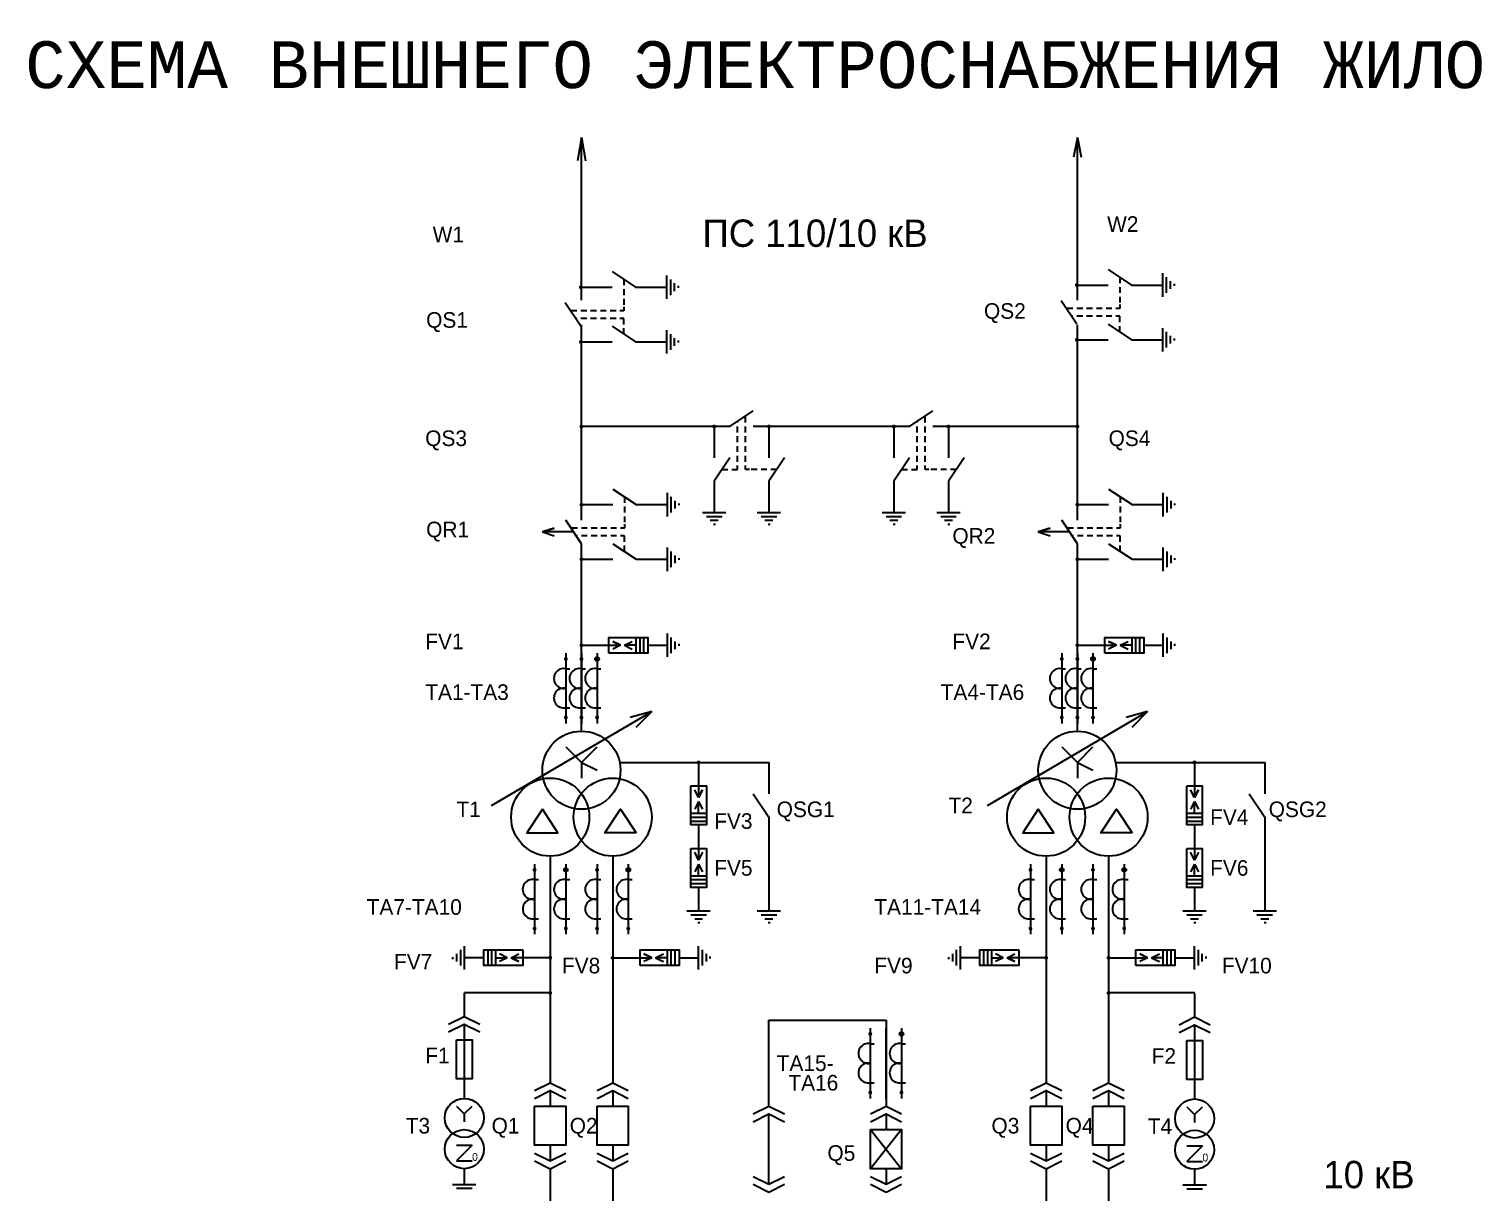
# Model space of a CAD drawing. Header units: millimetres. Extents: x -96 to 597, y -381 to 695.
# Drawn here: x -31.5 to 338.3, y 397.7 to 695.5 of the extents above; entities that cross this region are included whole.
import ezdxf

# ---------------------------------------------------------------- set-up
doc = ezdxf.new("R2010")
doc.units = ezdxf.units.MM

msp = doc.modelspace()

# ---------------------------------------------------------------- hatches: boundary and pattern name
at = {"lineweight": 30}
h = msp.add_hatch(color=256, dxfattribs=at)
h.paths.add_polyline_path([(109.81, 629.82, 0.414214), (109.31, 629.32, 0.414214), (109.81, 628.82)])
h.paths.add_polyline_path([(109.81, 629.82), (109.81, 628.82, 0.414214), (110.31, 629.32, 0.414214)])
h = msp.add_hatch(color=256, dxfattribs=at)
h.paths.add_polyline_path([(236.82, 630.38, 0.414214), (236.32, 629.88, 0.414214), (236.82, 629.38)])
h.paths.add_polyline_path([(236.82, 630.38), (236.82, 629.38, 0.414214), (237.32, 629.88, 0.414214)])
h = msp.add_hatch(color=256, dxfattribs=at)
h.paths.add_polyline_path([(109.81, 615.82, 0.414214), (109.31, 615.32, 0.414214), (109.81, 614.82)])
h.paths.add_polyline_path([(109.81, 615.82), (109.81, 614.82, 0.414214), (110.31, 615.32, 0.414214)])
h = msp.add_hatch(color=256, dxfattribs=at)
h.paths.add_polyline_path([(236.82, 616.38, 0.414214), (236.32, 615.88, 0.414214), (236.82, 615.38)])
h.paths.add_polyline_path([(236.82, 616.38), (236.82, 615.38, 0.414214), (237.32, 615.88, 0.414214)])
h = msp.add_hatch(color=256, dxfattribs=at)
h.paths.add_polyline_path([(110.45, 593.66, 0.414214), (109.95, 594.16, 0.414214), (109.45, 593.66)])
h.paths.add_polyline_path([(110.45, 593.66), (109.45, 593.66, 0.414214), (109.95, 593.16, 0.414214)])
h = msp.add_hatch(color=256, dxfattribs=at)
h.paths.add_polyline_path([(144.45, 593.66, 0.414214), (143.95, 594.16, 0.414214), (143.45, 593.66)])
h.paths.add_polyline_path([(144.45, 593.66), (143.45, 593.66, 0.414214), (143.95, 593.16, 0.414214)])
h = msp.add_hatch(color=256, dxfattribs=at)
h.paths.add_polyline_path([(158.45, 593.66, 0.414214), (157.95, 594.16, 0.414214), (157.45, 593.66)])
h.paths.add_polyline_path([(158.45, 593.66), (157.45, 593.66, 0.414214), (157.95, 593.16, 0.414214)])
h = msp.add_hatch(color=256, dxfattribs=at)
h.paths.add_polyline_path([(190.45, 593.65, 0.414214), (189.95, 594.15, 0.414214), (189.45, 593.65)])
h.paths.add_polyline_path([(190.45, 593.65), (189.45, 593.65, 0.414214), (189.95, 593.15, 0.414214)])
h = msp.add_hatch(color=256, dxfattribs=at)
h.paths.add_polyline_path([(204.45, 593.65, 0.414214), (203.95, 594.15, 0.414214), (203.45, 593.65)])
h.paths.add_polyline_path([(204.45, 593.65), (203.45, 593.65, 0.414214), (203.95, 593.15, 0.414214)])
h = msp.add_hatch(color=256, dxfattribs=at)
h.paths.add_polyline_path([(237.45, 593.66, 0.414214), (236.95, 594.16, 0.414214), (236.45, 593.66)])
h.paths.add_polyline_path([(237.45, 593.66), (236.45, 593.66, 0.414214), (236.95, 593.16, 0.414214)])
h = msp.add_hatch(color=256, dxfattribs=at)
h.paths.add_polyline_path([(109.95, 574.16, 0.414214), (109.45, 573.66, 0.414214), (109.95, 573.16)])
h.paths.add_polyline_path([(109.95, 574.16), (109.95, 573.16, 0.414214), (110.45, 573.66, 0.414214)])
h = msp.add_hatch(color=256, dxfattribs=at)
h.paths.add_polyline_path([(236.95, 574.16, 0.414214), (236.45, 573.66, 0.414214), (236.95, 573.16)])
h.paths.add_polyline_path([(236.95, 574.16), (236.95, 573.16, 0.414214), (237.45, 573.66, 0.414214)])
h = msp.add_hatch(color=256, dxfattribs=at)
h.paths.add_polyline_path([(109.95, 560.16, 0.414214), (109.45, 559.66, 0.414214), (109.95, 559.16)])
h.paths.add_polyline_path([(109.95, 560.16), (109.95, 559.16, 0.414214), (110.45, 559.66, 0.414214)])
h = msp.add_hatch(color=256, dxfattribs=at)
h.paths.add_polyline_path([(236.95, 560.16, 0.414214), (236.45, 559.66, 0.414214), (236.95, 559.16)])
h.paths.add_polyline_path([(236.95, 560.16), (236.95, 559.16, 0.414214), (237.45, 559.66, 0.414214)])
h = msp.add_hatch(color=256, dxfattribs=at)
h.paths.add_polyline_path([(109.95, 538.16, 0.414214), (109.45, 537.66, 0.414214), (109.95, 537.16)])
h.paths.add_polyline_path([(109.95, 538.16), (109.95, 537.16, 0.414214), (110.45, 537.66, 0.414214)])
h = msp.add_hatch(color=256, dxfattribs=at)
h.paths.add_polyline_path([(236.95, 538.16, 0.414214), (236.45, 537.66, 0.414214), (236.95, 537.16)])
h.paths.add_polyline_path([(236.95, 538.16), (236.95, 537.16, 0.414214), (237.45, 537.66, 0.414214)])
h = msp.add_hatch(color=256, dxfattribs=at)
h.paths.add_polyline_path([(105.95, 534.66, 0.414214), (105.45, 534.16, 0.414214), (105.95, 533.66)])
h.paths.add_polyline_path([(105.95, 534.66), (105.95, 533.66, 0.414214), (106.45, 534.16, 0.414214)])
h = msp.add_hatch(color=256, dxfattribs=at)
h.paths.add_polyline_path([(109.95, 534.66, 0.414214), (109.45, 534.16, 0.414214), (109.95, 533.66)])
h.paths.add_polyline_path([(109.95, 534.66), (109.95, 533.66, 0.414214), (110.45, 534.16, 0.414214)])
h = msp.add_hatch(color=256, dxfattribs=at)
h.paths.add_polyline_path([(113.95, 534.66, 0.414214), (113.45, 534.16, 0.414214), (113.95, 533.66)])
h.paths.add_polyline_path([(113.95, 534.66), (113.95, 533.66, 0.414214), (114.45, 534.16, 0.414214)])
h = msp.add_hatch(color=256, dxfattribs=at)
h.paths.add_polyline_path([(232.95, 534.66, 0.414214), (232.45, 534.16, 0.414214), (232.95, 533.66)])
h.paths.add_polyline_path([(232.95, 534.66), (232.95, 533.66, 0.414214), (233.45, 534.16, 0.414214)])
h = msp.add_hatch(color=256, dxfattribs=at)
h.paths.add_polyline_path([(236.95, 534.66, 0.414214), (236.45, 534.16, 0.414214), (236.95, 533.66)])
h.paths.add_polyline_path([(236.95, 534.66), (236.95, 533.66, 0.414214), (237.45, 534.16, 0.414214)])
h = msp.add_hatch(color=256, dxfattribs=at)
h.paths.add_polyline_path([(240.95, 534.66, 0.414214), (240.45, 534.16, 0.414214), (240.95, 533.66)])
h.paths.add_polyline_path([(240.95, 534.66), (240.95, 533.66, 0.414214), (241.45, 534.16, 0.414214)])
h = msp.add_hatch(color=256, dxfattribs=at)
h.paths.add_polyline_path([(105.95, 519.66, 0.414214), (105.45, 519.16, 0.414214), (105.95, 518.66)])
h.paths.add_polyline_path([(105.95, 519.66), (105.95, 518.66, 0.414214), (106.45, 519.16, 0.414214)])
h = msp.add_hatch(color=256, dxfattribs=at)
h.paths.add_polyline_path([(109.95, 519.66, 0.414214), (109.45, 519.16, 0.414214), (109.95, 518.66)])
h.paths.add_polyline_path([(109.95, 519.66), (109.95, 518.66, 0.414214), (110.45, 519.16, 0.414214)])
h = msp.add_hatch(color=256, dxfattribs=at)
h.paths.add_polyline_path([(113.95, 519.66, 0.414214), (113.45, 519.16, 0.414214), (113.95, 518.66)])
h.paths.add_polyline_path([(113.95, 519.66), (113.95, 518.66, 0.414214), (114.45, 519.16, 0.414214)])
h = msp.add_hatch(color=256, dxfattribs=at)
h.paths.add_polyline_path([(232.95, 519.66, 0.414214), (232.45, 519.16, 0.414214), (232.95, 518.66)])
h.paths.add_polyline_path([(232.95, 519.66), (232.95, 518.66, 0.414214), (233.45, 519.16, 0.414214)])
h = msp.add_hatch(color=256, dxfattribs=at)
h.paths.add_polyline_path([(236.95, 519.66, 0.414214), (236.45, 519.16, 0.414214), (236.95, 518.66)])
h.paths.add_polyline_path([(236.95, 519.66), (236.95, 518.66, 0.414214), (237.45, 519.16, 0.414214)])
h = msp.add_hatch(color=256, dxfattribs=at)
h.paths.add_polyline_path([(240.95, 519.66, 0.414214), (240.45, 519.16, 0.414214), (240.95, 518.66)])
h.paths.add_polyline_path([(240.95, 519.66), (240.95, 518.66, 0.414214), (241.45, 519.16, 0.414214)])
h = msp.add_hatch(color=256, dxfattribs=at)
h.paths.add_polyline_path([(139.95, 508.16, 0.414214), (139.45, 507.66, 0.414214), (139.95, 507.16)])
h.paths.add_polyline_path([(139.95, 508.16), (139.95, 507.16, 0.414214), (140.45, 507.66, 0.414214)])
h = msp.add_hatch(color=256, dxfattribs=at)
h.paths.add_polyline_path([(266.95, 508.16, 0.414214), (266.45, 507.66, 0.414214), (266.95, 507.16)])
h.paths.add_polyline_path([(266.95, 508.16), (266.95, 507.16, 0.414214), (267.45, 507.66, 0.414214)])
h = msp.add_hatch(color=256, dxfattribs=at)
h.paths.add_polyline_path([(97.95, 480.66, 0.414214), (97.45, 480.16, 0.414214), (97.95, 479.66)])
h.paths.add_polyline_path([(97.95, 480.66), (97.95, 479.66, 0.414214), (98.45, 480.16, 0.414214)])
h = msp.add_hatch(color=256, dxfattribs=at)
h.paths.add_polyline_path([(105.95, 480.66, 0.414214), (105.45, 480.16, 0.414214), (105.95, 479.66)])
h.paths.add_polyline_path([(105.95, 480.66), (105.95, 479.66, 0.414214), (106.45, 480.16, 0.414214)])
h = msp.add_hatch(color=256, dxfattribs=at)
h.paths.add_polyline_path([(113.95, 480.66, 0.414214), (113.45, 480.16, 0.414214), (113.95, 479.66)])
h.paths.add_polyline_path([(113.95, 480.66), (113.95, 479.66, 0.414214), (114.45, 480.16, 0.414214)])
h = msp.add_hatch(color=256, dxfattribs=at)
h.paths.add_polyline_path([(121.95, 480.66, 0.414214), (121.45, 480.16, 0.414214), (121.95, 479.66)])
h.paths.add_polyline_path([(121.95, 480.66), (121.95, 479.66, 0.414214), (122.45, 480.16, 0.414214)])
h = msp.add_hatch(color=256, dxfattribs=at)
h.paths.add_polyline_path([(224.95, 480.66, 0.414214), (224.45, 480.16, 0.414214), (224.95, 479.66)])
h.paths.add_polyline_path([(224.95, 480.66), (224.95, 479.66, 0.414214), (225.45, 480.16, 0.414214)])
h = msp.add_hatch(color=256, dxfattribs=at)
h.paths.add_polyline_path([(232.95, 480.66, 0.414214), (232.45, 480.16, 0.414214), (232.95, 479.66)])
h.paths.add_polyline_path([(232.95, 480.66), (232.95, 479.66, 0.414214), (233.45, 480.16, 0.414214)])
h = msp.add_hatch(color=256, dxfattribs=at)
h.paths.add_polyline_path([(240.95, 480.66, 0.414214), (240.45, 480.16, 0.414214), (240.95, 479.66)])
h.paths.add_polyline_path([(240.95, 480.66), (240.95, 479.66, 0.414214), (241.45, 480.16, 0.414214)])
h = msp.add_hatch(color=256, dxfattribs=at)
h.paths.add_polyline_path([(248.95, 480.66, 0.414214), (248.45, 480.16, 0.414214), (248.95, 479.66)])
h.paths.add_polyline_path([(248.95, 480.66), (248.95, 479.66, 0.414214), (249.45, 480.16, 0.414214)])
h = msp.add_hatch(color=256, dxfattribs=at)
h.paths.add_polyline_path([(97.95, 465.66, 0.414214), (97.45, 465.16, 0.414214), (97.95, 464.66)])
h.paths.add_polyline_path([(97.95, 465.66), (97.95, 464.66, 0.414214), (98.45, 465.16, 0.414214)])
h = msp.add_hatch(color=256, dxfattribs=at)
h.paths.add_polyline_path([(105.95, 465.66, 0.414214), (105.45, 465.16, 0.414214), (105.95, 464.66)])
h.paths.add_polyline_path([(105.95, 465.66), (105.95, 464.66, 0.414214), (106.45, 465.16, 0.414214)])
h = msp.add_hatch(color=256, dxfattribs=at)
h.paths.add_polyline_path([(113.95, 465.66, 0.414214), (113.45, 465.16, 0.414214), (113.95, 464.66)])
h.paths.add_polyline_path([(113.95, 465.66), (113.95, 464.66, 0.414214), (114.45, 465.16, 0.414214)])
h = msp.add_hatch(color=256, dxfattribs=at)
h.paths.add_polyline_path([(121.95, 465.66, 0.414214), (121.45, 465.16, 0.414214), (121.95, 464.66)])
h.paths.add_polyline_path([(121.95, 465.66), (121.95, 464.66, 0.414214), (122.45, 465.16, 0.414214)])
h = msp.add_hatch(color=256, dxfattribs=at)
h.paths.add_polyline_path([(224.95, 465.66, 0.414214), (224.45, 465.16, 0.414214), (224.95, 464.66)])
h.paths.add_polyline_path([(224.95, 465.66), (224.95, 464.66, 0.414214), (225.45, 465.16, 0.414214)])
h = msp.add_hatch(color=256, dxfattribs=at)
h.paths.add_polyline_path([(232.95, 465.66, 0.414214), (232.45, 465.16, 0.414214), (232.95, 464.66)])
h.paths.add_polyline_path([(232.95, 465.66), (232.95, 464.66, 0.414214), (233.45, 465.16, 0.414214)])
h = msp.add_hatch(color=256, dxfattribs=at)
h.paths.add_polyline_path([(240.95, 465.66, 0.414214), (240.45, 465.16, 0.414214), (240.95, 464.66)])
h.paths.add_polyline_path([(240.95, 465.66), (240.95, 464.66, 0.414214), (241.45, 465.16, 0.414214)])
h = msp.add_hatch(color=256, dxfattribs=at)
h.paths.add_polyline_path([(248.95, 465.66, 0.414214), (248.45, 465.16, 0.414214), (248.95, 464.66)])
h.paths.add_polyline_path([(248.95, 465.66), (248.95, 464.66, 0.414214), (249.45, 465.16, 0.414214)])
h = msp.add_hatch(color=256, dxfattribs=at)
h.paths.add_polyline_path([(101.95, 457.16, 0.414214), (102.45, 457.66, 0.414214), (101.95, 458.16)])
h.paths.add_polyline_path([(101.95, 457.16), (101.95, 458.16, 0.414214), (101.45, 457.66, 0.414214)])
h = msp.add_hatch(color=256, dxfattribs=at)
h.paths.add_polyline_path([(117.95, 458.16, 0.414214), (117.45, 457.66, 0.414214), (117.95, 457.16)])
h.paths.add_polyline_path([(117.95, 458.16), (117.95, 457.16, 0.414214), (118.45, 457.66, 0.414214)])
h = msp.add_hatch(color=256, dxfattribs=at)
h.paths.add_polyline_path([(228.95, 457.16, 0.414214), (229.45, 457.66, 0.414214), (228.95, 458.16)])
h.paths.add_polyline_path([(228.95, 457.16), (228.95, 458.16, 0.414214), (228.45, 457.66, 0.414214)])
h = msp.add_hatch(color=256, dxfattribs=at)
h.paths.add_polyline_path([(244.95, 458.16, 0.414214), (244.45, 457.66, 0.414214), (244.95, 457.16)])
h.paths.add_polyline_path([(244.95, 458.16), (244.95, 457.16, 0.414214), (245.45, 457.66, 0.414214)])
h = msp.add_hatch(color=256, dxfattribs=at)
h.paths.add_polyline_path([(101.95, 448.16, 0.414214), (102.45, 448.66, 0.414214), (101.95, 449.16)])
h.paths.add_polyline_path([(101.95, 448.16), (101.95, 449.16, 0.414214), (101.45, 448.66, 0.414214)])
h = msp.add_hatch(color=256, dxfattribs=at)
h.paths.add_polyline_path([(244.95, 448.16, 0.414214), (245.45, 448.66, 0.414214), (244.95, 449.16)])
h.paths.add_polyline_path([(244.95, 448.16), (244.95, 449.16, 0.414214), (244.45, 448.66, 0.414214)])
h = msp.add_hatch(color=256, dxfattribs=at)
h.paths.add_polyline_path([(183.92, 438.66, 0.414214), (183.42, 438.16, 0.414214), (183.92, 437.66)])
h.paths.add_polyline_path([(183.92, 438.66), (183.92, 437.66, 0.414214), (184.42, 438.16, 0.414214)])
h = msp.add_hatch(color=256, dxfattribs=at)
h.paths.add_polyline_path([(191.92, 438.66, 0.414214), (191.42, 438.16, 0.414214), (191.92, 437.66)])
h.paths.add_polyline_path([(191.92, 438.66), (191.92, 437.66, 0.414214), (192.42, 438.16, 0.414214)])
h = msp.add_hatch(color=256, dxfattribs=at)
h.paths.add_polyline_path([(183.92, 423.66, 0.414214), (183.42, 423.16, 0.414214), (183.92, 422.66)])
h.paths.add_polyline_path([(183.92, 423.66), (183.92, 422.66, 0.414214), (184.42, 423.16, 0.414214)])
h = msp.add_hatch(color=256, dxfattribs=at)
h.paths.add_polyline_path([(191.92, 423.66, 0.414214), (191.42, 423.16, 0.414214), (191.92, 422.66)])
h.paths.add_polyline_path([(191.92, 423.66), (191.92, 422.66, 0.414214), (192.42, 423.16, 0.414214)])

# ---------------------------------------------------------------- linework, layer by layer
for p, q in [((109.95, 667.66), (108.95, 661.66)), ((109.95, 626), (109.95, 667.66)), ((109.95, 667.66), (110.95, 661.66)), ((236.95, 667.66), (235.95, 662.66)), ((236.95, 626), (236.95, 667.66)), ((236.95, 667.66), (237.95, 662.66)), ((117.81, 633.32), (123.81, 629.32)), ((244.82, 633.88), (250.82, 629.88)), ((258.82, 626.88), (258.82, 632.88)), ((109.81, 629.32), (117.81, 629.32)), ((120.81, 631.32), (120.81, 629.82)), ((120.81, 628.82), (120.81, 627.32)), ((123.81, 629.32), (131.81, 629.32)), ((131.81, 626.32), (131.81, 632.32)), ((132.81, 627.32), (132.81, 631.32)), ((133.81, 628.32), (133.81, 630.32)), ((134.81, 629.16), (134.81, 629.65)), ((236.82, 629.88), (244.82, 629.88)), ((247.82, 631.88), (247.82, 630.38)), ((247.82, 629.38), (247.82, 627.88)), ((250.82, 629.88), (258.82, 629.88)), ((259.82, 627.88), (259.82, 631.88)), ((260.82, 628.88), (260.82, 630.88)), ((261.82, 629.71), (261.82, 630.21)), ((109.81, 619.32), (105.81, 625.32)), ((120.81, 626.32), (120.81, 624.82)), ((236.82, 619.88), (232.82, 625.88)), ((247.82, 626.88), (247.82, 625.38)), ((108.81, 623.32), (107.31, 623.32)), ((111.31, 623.32), (109.81, 623.32)), ((113.81, 623.32), (112.31, 623.32)), ((116.31, 623.32), (114.81, 623.32)), ((118.81, 623.32), (117.31, 623.32)), ((120.81, 623.32), (119.81, 623.32)), ((120.81, 624.32), (120.81, 623.32)), ((235.82, 623.88), (234.32, 623.88)), ((235.82, 621.88), (235.5, 621.88)), ((238.32, 623.88), (236.82, 623.88)), ((238.32, 621.88), (236.82, 621.88)), ((240.82, 623.88), (239.32, 623.88)), ((240.82, 621.88), (239.32, 621.88)), ((243.32, 623.88), (241.82, 623.88)), ((243.32, 621.88), (241.82, 621.88)), ((245.82, 623.88), (244.32, 623.88)), ((245.82, 621.88), (244.32, 621.88)), ((247.82, 623.88), (246.82, 623.88)), ((247.82, 621.88), (246.82, 621.88)), ((247.82, 624.88), (247.82, 623.88)), ((247.82, 620.38), (247.82, 621.88)), ((108.81, 621.32), (108.49, 621.32)), ((111.31, 621.32), (109.81, 621.32)), ((109.95, 569.66), (109.95, 619.66)), ((113.81, 621.32), (112.31, 621.32)), ((116.31, 621.32), (114.81, 621.32)), ((118.81, 621.32), (117.31, 621.32)), ((117.81, 619.32), (123.81, 615.32)), ((120.81, 621.32), (119.81, 621.32)), ((120.81, 619.82), (120.81, 621.32)), ((120.81, 617.32), (120.81, 618.82)), ((131.81, 612.32), (131.81, 618.32)), ((236.95, 569.66), (236.95, 619.66)), ((244.82, 619.88), (250.82, 615.88)), ((247.82, 617.88), (247.82, 619.38)), ((258.82, 612.88), (258.82, 618.88)), ((259.82, 613.88), (259.82, 617.88)), ((109.81, 615.32), (117.81, 615.32)), ((123.81, 615.32), (131.81, 615.32)), ((132.81, 613.32), (132.81, 617.32)), ((133.81, 614.32), (133.81, 616.32)), ((134.81, 615.16), (134.81, 615.65)), ((236.82, 615.88), (244.82, 615.88)), ((250.82, 615.88), (258.82, 615.88)), ((260.82, 614.88), (260.82, 616.88)), ((261.82, 615.71), (261.82, 616.21)), ((147.95, 593.66), (153.95, 597.66)), ((151.95, 596.16), (151.95, 596.33)), ((151.95, 594.66), (151.95, 596.16)), ((193.95, 593.65), (199.95, 597.65)), ((197.95, 596.15), (197.95, 596.32)), ((197.95, 594.65), (197.95, 596.15)), ((147.95, 593.66), (109.95, 593.66)), ((143.95, 593.66), (143.95, 585.66)), ((149.95, 594.66), (149.95, 594.98)), ((149.95, 592.16), (149.95, 593.66)), ((151.95, 592.16), (151.95, 593.66)), ((193.95, 593.66), (153.95, 593.66)), ((157.95, 593.66), (157.95, 585.66)), ((189.95, 593.65), (189.95, 585.65)), ((195.95, 594.65), (195.95, 594.97)), ((195.95, 592.15), (195.95, 593.65)), ((197.95, 592.15), (197.95, 593.65)), ((236.95, 593.66), (199.95, 593.66)), ((203.95, 593.65), (203.95, 585.65)), ((149.95, 589.66), (149.95, 591.16)), ((149.95, 587.16), (149.95, 588.66)), ((151.95, 589.66), (151.95, 591.16)), ((151.95, 587.16), (151.95, 588.66)), ((195.95, 589.65), (195.95, 591.15)), ((195.95, 587.15), (195.95, 588.65)), ((197.95, 589.65), (197.95, 591.15)), ((197.95, 587.15), (197.95, 588.65)), ((147.95, 585.66), (143.95, 579.66)), ((149.95, 584.66), (149.95, 586.16)), ((151.95, 584.66), (151.95, 586.16)), ((161.95, 585.66), (157.95, 579.66)), ((193.95, 585.65), (189.95, 579.65)), ((195.95, 584.65), (195.95, 586.15)), ((197.95, 584.65), (197.95, 586.15)), ((207.95, 585.65), (203.95, 579.65)), ((145.95, 582.66), (147.45, 582.66)), ((148.45, 582.66), (149.95, 582.66)), ((149.95, 582.66), (149.95, 583.66)), ((151.95, 582.66), (151.95, 583.66)), ((152.95, 582.66), (151.95, 582.66)), ((154.95, 582.66), (153.45, 582.66)), ((157.45, 582.66), (155.95, 582.66)), ((159.95, 582.66), (158.45, 582.66)), ((191.95, 582.65), (193.45, 582.65)), ((194.45, 582.65), (195.95, 582.65)), ((195.95, 582.65), (195.95, 583.65)), ((197.95, 582.65), (197.95, 583.65)), ((198.95, 582.65), (197.95, 582.65)), ((200.95, 582.65), (199.45, 582.65)), ((203.45, 582.65), (201.95, 582.65)), ((205.95, 582.65), (204.45, 582.65)), ((117.95, 577.66), (123.95, 573.66)), ((143.95, 579.66), (143.95, 571.66)), ((157.95, 579.66), (157.95, 571.66)), ((189.95, 579.65), (189.95, 571.65)), ((203.95, 579.65), (203.95, 571.65)), ((244.95, 577.66), (250.95, 573.66)), ((109.95, 573.66), (117.95, 573.66)), ((120.95, 575.66), (120.95, 574.16)), ((123.95, 573.66), (131.95, 573.66)), ((131.95, 570.66), (131.95, 576.66)), ((132.95, 571.66), (132.95, 575.66)), ((133.95, 572.66), (133.95, 574.66)), ((134.95, 573.5), (134.95, 573.99)), ((236.95, 573.66), (244.95, 573.66)), ((247.95, 575.66), (247.95, 574.16)), ((250.95, 573.66), (258.95, 573.66)), ((258.95, 570.66), (258.95, 576.66)), ((259.95, 571.66), (259.95, 575.66)), ((260.95, 572.66), (260.95, 574.66)), ((261.95, 573.5), (261.95, 573.99)), ((109.95, 563.66), (105.95, 569.66)), ((109.95, 563.66), (105.95, 569.66)), ((120.95, 573.16), (120.95, 571.66)), ((120.95, 570.66), (120.95, 569.16)), ((140.95, 571.66), (146.95, 571.66)), ((141.95, 570.66), (145.95, 570.66)), ((142.95, 569.66), (144.95, 569.66)), ((154.95, 571.66), (160.95, 571.66)), ((155.95, 570.66), (159.95, 570.66)), ((156.95, 569.66), (158.95, 569.66)), ((186.95, 571.65), (192.95, 571.65)), ((187.95, 570.65), (191.95, 570.65)), ((188.95, 569.65), (190.95, 569.65)), ((200.95, 571.65), (206.95, 571.65)), ((201.95, 570.65), (205.95, 570.65)), ((202.95, 569.65), (204.95, 569.65)), ((236.95, 563.66), (232.95, 569.66)), ((236.95, 563.66), (232.95, 569.66)), ((247.95, 573.16), (247.95, 571.66)), ((247.95, 570.66), (247.95, 569.16)), ((99.95, 566.66), (102.95, 567.66)), ((102.95, 567.66), (99.95, 566.66)), ((107.95, 566.66), (99.95, 566.66)), ((99.95, 566.66), (102.95, 565.66)), ((107.45, 567.66), (107.29, 567.66)), ((108.95, 567.66), (107.45, 567.66)), ((111.45, 567.66), (109.95, 567.66)), ((113.95, 567.66), (112.45, 567.66)), ((116.45, 567.66), (114.95, 567.66)), ((118.95, 567.66), (117.45, 567.66)), ((120.95, 567.66), (119.95, 567.66)), ((120.95, 568.66), (120.95, 567.66)), ((143.79, 568.67), (144.28, 568.67)), ((157.79, 568.67), (158.28, 568.67)), ((189.79, 568.66), (190.28, 568.66)), ((203.79, 568.66), (204.28, 568.66)), ((229.95, 567.66), (226.95, 566.66)), ((226.95, 566.66), (229.95, 567.66)), ((226.95, 566.66), (229.95, 565.66)), ((234.95, 566.66), (226.95, 566.66)), ((234.45, 567.66), (234.29, 567.66)), ((235.95, 567.66), (234.45, 567.66)), ((238.45, 567.66), (236.95, 567.66)), ((240.95, 567.66), (239.45, 567.66)), ((243.45, 567.66), (241.95, 567.66)), ((245.95, 567.66), (244.45, 567.66)), ((247.95, 567.66), (246.95, 567.66)), ((247.95, 568.66), (247.95, 567.66)), ((108.95, 565.66), (108.63, 565.66)), ((111.45, 565.66), (109.95, 565.66)), ((109.95, 515.66), (109.95, 563.66)), ((113.95, 565.66), (112.45, 565.66)), ((116.45, 565.66), (114.95, 565.66)), ((118.95, 565.66), (117.45, 565.66)), ((117.95, 563.66), (123.95, 559.66)), ((120.95, 565.66), (119.95, 565.66)), ((120.95, 564.16), (120.95, 565.66)), ((120.95, 561.66), (120.95, 563.16)), ((131.95, 556.66), (131.95, 562.66)), ((235.95, 565.66), (235.63, 565.66)), ((238.45, 565.66), (236.95, 565.66)), ((236.95, 515.66), (236.95, 563.66)), ((240.95, 565.66), (239.45, 565.66)), ((243.45, 565.66), (241.95, 565.66)), ((245.95, 565.66), (244.45, 565.66)), ((244.95, 563.66), (250.95, 559.66)), ((247.95, 565.66), (246.95, 565.66)), ((247.95, 564.16), (247.95, 565.66)), ((247.95, 561.66), (247.95, 563.16)), ((258.95, 556.66), (258.95, 562.66)), ((109.95, 559.66), (117.95, 559.66)), ((123.95, 559.66), (131.95, 559.66)), ((132.95, 557.66), (132.95, 561.66)), ((133.95, 558.66), (133.95, 560.66)), ((134.95, 559.5), (134.95, 559.99)), ((236.95, 559.66), (244.95, 559.66)), ((250.95, 559.66), (258.95, 559.66)), ((259.95, 557.66), (259.95, 561.66)), ((260.95, 558.66), (260.95, 560.66)), ((261.95, 559.5), (261.95, 559.99)), ((131.95, 534.66), (131.95, 540.66)), ((258.95, 534.66), (258.95, 540.66)), ((109.95, 537.66), (117.95, 537.66)), ((116.95, 537.66), (119.95, 537.66)), ((119.95, 537.66), (117.95, 538.66)), ((117.95, 538.66), (119.95, 537.66)), ((119.95, 537.66), (117.95, 536.66)), ((120.95, 537.66), (122.95, 538.66)), ((123.95, 537.66), (120.95, 537.66)), ((120.95, 537.66), (122.95, 536.66)), ((123.95, 535.66), (123.95, 539.66)), ((124.95, 535.66), (124.95, 539.66)), ((125.95, 535.66), (125.95, 539.66)), ((126.95, 537.66), (131.95, 537.66)), ((132.95, 535.66), (132.95, 539.66)), ((133.95, 536.66), (133.95, 538.66)), ((134.95, 537.5), (134.95, 537.99)), ((236.95, 537.66), (244.95, 537.66)), ((243.95, 537.66), (246.95, 537.66)), ((244.95, 538.66), (246.95, 537.66)), ((246.95, 537.66), (244.95, 538.66)), ((246.95, 537.66), (244.95, 536.66)), ((247.95, 537.66), (249.95, 538.66)), ((247.95, 537.66), (249.95, 536.66)), ((250.95, 537.66), (247.95, 537.66)), ((250.95, 535.66), (250.95, 539.66)), ((251.95, 535.66), (251.95, 539.66)), ((252.95, 535.66), (252.95, 539.66)), ((253.95, 537.66), (258.95, 537.66)), ((259.95, 535.66), (259.95, 539.66)), ((260.95, 536.66), (260.95, 538.66)), ((261.95, 537.5), (261.95, 537.99)), ((105.95, 535.66), (105.95, 517.66)), ((109.95, 535.66), (109.95, 517.66)), ((113.95, 535.66), (113.95, 517.66)), ((232.95, 535.66), (232.95, 517.66)), ((236.95, 535.66), (236.95, 517.66)), ((240.95, 535.66), (240.95, 517.66)), ((105.95, 531.66), (106.95, 531.66)), ((109.95, 531.66), (110.95, 531.66)), ((113.95, 531.66), (114.95, 531.66)), ((232.95, 531.66), (233.95, 531.66)), ((236.95, 531.66), (237.95, 531.66)), ((240.95, 531.66), (241.95, 531.66)), ((105.95, 521.66), (106.95, 521.66)), ((109.95, 521.66), (110.95, 521.66)), ((113.95, 521.66), (114.95, 521.66)), ((232.95, 521.66), (233.95, 521.66)), ((236.95, 521.66), (237.95, 521.66)), ((240.95, 521.66), (241.95, 521.66)), ((86.95, 496.66), (127.95, 520.66)), ((127.95, 520.66), (122.45, 519.16)), ((127.95, 520.66), (123.95, 516.66)), ((123.95, 516.66), (127.95, 520.66)), ((213.95, 496.66), (254.95, 520.66)), ((254.95, 520.66), (249.45, 519.16)), ((250.95, 516.66), (254.95, 520.66)), ((254.95, 520.66), (250.95, 516.66)), ((109.95, 507.66), (113.95, 505.66)), ((236.95, 507.66), (240.95, 505.66)), ((139.95, 498.66), (138.95, 500.66)), ((139.95, 501.66), (139.95, 498.66)), ((139.95, 498.66), (140.95, 500.66)), ((140.95, 500.66), (139.95, 498.66)), ((266.95, 498.66), (265.95, 500.66)), ((266.95, 501.66), (266.95, 498.66)), ((267.95, 500.66), (266.95, 498.66)), ((266.95, 498.66), (267.95, 500.66)), ((139.95, 497.66), (138.95, 495.66)), ((139.95, 494.66), (139.95, 497.66)), ((139.95, 497.66), (140.95, 495.66)), ((266.95, 497.66), (265.95, 495.66)), ((266.95, 497.66), (267.95, 495.66)), ((266.95, 494.66), (266.95, 497.66)), ((137.95, 494.66), (141.95, 494.66)), ((137.95, 493.66), (141.95, 493.66)), ((137.95, 492.66), (141.95, 492.66)), ((264.95, 494.66), (268.95, 494.66)), ((264.95, 493.66), (268.95, 493.66)), ((264.95, 492.66), (268.95, 492.66)), ((139.95, 491.66), (139.95, 485.66)), ((266.95, 491.66), (266.95, 485.66)), ((139.95, 482.66), (138.95, 484.66)), ((139.95, 485.66), (139.95, 482.66)), ((140.95, 484.66), (139.95, 482.66)), ((266.95, 482.66), (265.95, 484.66)), ((266.95, 485.66), (266.95, 482.66)), ((267.95, 484.66), (266.95, 482.66)), ((97.95, 481.66), (97.95, 463.66)), ((101.95, 483.66), (101.95, 461.66)), ((101.95, 481.66), (101.95, 463.66)), ((105.95, 481.66), (105.95, 463.66)), ((113.95, 481.66), (113.95, 463.66)), ((117.95, 483.66), (117.95, 461.66)), ((117.95, 481.66), (117.95, 463.66)), ((121.95, 481.66), (121.95, 463.66)), ((139.95, 481.66), (138.95, 479.66)), ((139.95, 481.66), (140.95, 479.66)), ((139.95, 478.66), (139.95, 481.66)), ((224.95, 481.66), (224.95, 463.66)), ((228.95, 483.66), (228.95, 461.66)), ((228.95, 481.66), (228.95, 463.66)), ((232.95, 481.66), (232.95, 463.66)), ((240.95, 481.66), (240.95, 463.66)), ((244.95, 483.66), (244.95, 461.66)), ((244.95, 481.66), (244.95, 463.66)), ((248.95, 481.66), (248.95, 463.66)), ((266.95, 481.66), (265.95, 479.66)), ((266.95, 478.66), (266.95, 481.66)), ((266.95, 481.66), (267.95, 479.66)), ((97.95, 477.66), (98.95, 477.66)), ((105.95, 477.66), (106.95, 477.66)), ((113.95, 477.66), (114.95, 477.66)), ((121.95, 477.66), (122.95, 477.66)), ((137.95, 478.66), (141.95, 478.66)), ((137.95, 477.66), (141.95, 477.66)), ((224.95, 477.66), (225.95, 477.66)), ((232.95, 477.66), (233.95, 477.66)), ((240.95, 477.66), (241.95, 477.66)), ((248.95, 477.66), (249.95, 477.66)), ((264.95, 478.66), (268.95, 478.66)), ((264.95, 477.66), (268.95, 477.66)), ((137.95, 476.66), (141.95, 476.66)), ((139.95, 475.66), (139.95, 469.66)), ((264.95, 476.66), (268.95, 476.66)), ((266.95, 475.66), (266.95, 469.66)), ((97.95, 467.66), (98.95, 467.66)), ((105.95, 467.66), (106.95, 467.66)), ((113.95, 467.66), (114.95, 467.66)), ((121.95, 467.66), (122.95, 467.66)), ((136.95, 469.66), (142.95, 469.66)), ((137.95, 468.66), (141.95, 468.66)), ((138.95, 467.66), (140.95, 467.66)), ((139.79, 466.67), (140.28, 466.67)), ((154.95, 469.65), (160.95, 469.65)), ((155.95, 468.65), (159.95, 468.65)), ((156.95, 467.65), (158.95, 467.65)), ((157.79, 466.66), (158.28, 466.66)), ((224.95, 467.66), (225.95, 467.66)), ((232.95, 467.66), (233.95, 467.66)), ((240.95, 467.66), (241.95, 467.66)), ((248.95, 467.66), (249.95, 467.66)), ((263.95, 469.66), (269.95, 469.66)), ((264.95, 468.66), (268.95, 468.66)), ((265.95, 467.66), (267.95, 467.66)), ((266.79, 466.67), (267.28, 466.67)), ((281.95, 469.65), (287.95, 469.65)), ((282.95, 468.65), (286.95, 468.65)), ((283.95, 467.65), (285.95, 467.65)), ((284.79, 466.66), (285.28, 466.66)), ((101.95, 463.66), (101.95, 425.66)), ((117.95, 463.66), (117.95, 425.66)), ((228.95, 463.66), (228.95, 425.66)), ((244.95, 463.66), (244.95, 425.66)), ((77.95, 458.66), (77.95, 456.66)), ((78.95, 459.66), (78.95, 455.66)), ((79.95, 460.66), (79.95, 454.66)), ((85.95, 459.66), (85.95, 455.66)), ((86.95, 459.66), (86.95, 455.66)), ((87.95, 459.66), (87.95, 455.66)), ((90.95, 457.66), (88.95, 458.66)), ((91.95, 457.66), (93.95, 458.66)), ((125.95, 458.66), (127.95, 457.66)), ((127.95, 457.66), (125.95, 458.66)), ((128.95, 457.66), (130.95, 458.66)), ((131.95, 455.66), (131.95, 459.66)), ((132.95, 455.66), (132.95, 459.66)), ((133.95, 455.66), (133.95, 459.66)), ((139.95, 454.66), (139.95, 460.66)), ((140.95, 455.66), (140.95, 459.66)), ((141.95, 456.66), (141.95, 458.66)), ((204.95, 458.66), (204.95, 456.66)), ((205.95, 459.66), (205.95, 455.66)), ((206.95, 460.66), (206.95, 454.66)), ((212.95, 459.66), (212.95, 455.66)), ((213.95, 459.66), (213.95, 455.66)), ((214.95, 459.66), (214.95, 455.66)), ((217.95, 457.66), (215.95, 458.66)), ((218.95, 457.66), (220.95, 458.66)), ((254.95, 457.66), (252.95, 458.66)), ((252.95, 458.66), (254.95, 457.66)), ((255.95, 457.66), (257.95, 458.66)), ((258.95, 455.66), (258.95, 459.66)), ((259.95, 455.66), (259.95, 459.66)), ((260.95, 455.66), (260.95, 459.66)), ((266.95, 454.66), (266.95, 460.66)), ((267.95, 455.66), (267.95, 459.66)), ((268.95, 456.66), (268.95, 458.66)), ((76.96, 457.82), (76.96, 457.33)), ((84.95, 457.66), (79.95, 457.66)), ((87.95, 457.66), (90.95, 457.66)), ((90.95, 457.66), (88.95, 456.66)), ((93.95, 456.66), (91.95, 457.66)), ((91.95, 457.66), (93.95, 456.66)), ((94.95, 457.66), (91.95, 457.66)), ((101.95, 457.66), (93.95, 457.66)), ((117.95, 457.66), (125.95, 457.66)), ((124.95, 457.66), (127.95, 457.66)), ((127.95, 457.66), (125.95, 456.66)), ((128.95, 457.66), (130.95, 456.66)), ((131.95, 457.66), (128.95, 457.66)), ((134.95, 457.66), (139.95, 457.66)), ((142.95, 457.5), (142.95, 457.99)), ((203.96, 457.82), (203.96, 457.33)), ((211.95, 457.66), (206.95, 457.66)), ((214.95, 457.66), (217.95, 457.66)), ((217.95, 457.66), (215.95, 456.66)), ((221.95, 457.66), (218.95, 457.66)), ((218.95, 457.66), (220.95, 456.66)), ((220.95, 456.66), (218.95, 457.66)), ((228.95, 457.66), (220.95, 457.66)), ((244.95, 457.66), (252.95, 457.66)), ((251.95, 457.66), (254.95, 457.66)), ((254.95, 457.66), (252.95, 456.66)), ((258.95, 457.66), (255.95, 457.66)), ((255.95, 457.66), (257.95, 456.66)), ((261.95, 457.66), (266.95, 457.66)), ((269.95, 457.5), (269.95, 457.99)), ((79.95, 448.66), (79.95, 442.66)), ((101.95, 448.66), (80, 448.66)), ((267.06, 448.66), (244.95, 448.66)), ((266.98, 448.51), (266.98, 442.51)), ((79.95, 440.66), (79.95, 426.66)), ((157.95, 423.66), (157.95, 441.66)), ((157.95, 441.66), (187.95, 441.66)), ((187.95, 441.66), (187.95, 419.66)), ((266.98, 440.51), (266.98, 426.51)), ((183.92, 439.66), (183.92, 421.66)), ((187.92, 439.66), (187.92, 421.66)), ((191.92, 439.66), (191.92, 421.66)), ((183.92, 435.66), (184.92, 435.66)), ((191.92, 435.66), (192.92, 435.66)), ((79.95, 426.66), (79.95, 421.66)), ((183.92, 425.66), (184.92, 425.66)), ((191.92, 425.66), (192.92, 425.66)), ((266.98, 426.51), (266.98, 421.51)), ((157.95, 419.66), (157.95, 423.66)), ((77.95, 419.66), (79.95, 417.66)), ((79.95, 417.66), (81.95, 419.66)), ((264.98, 419.51), (266.98, 417.51)), ((266.98, 417.51), (268.98, 419.51)), ((79.95, 417.66), (79.95, 415.66)), ((157.95, 399.66), (157.95, 417.66)), ((266.98, 417.51), (266.98, 415.51)), ((191.95, 413.66), (183.95, 403.66)), ((183.95, 413.66), (191.95, 403.66)), ((77.95, 409.66), (81.95, 409.66)), ((81.95, 409.66), (77.95, 405.66)), ((97.95, 407.66), (101.95, 405.66)), ((101.95, 409.66), (101.95, 405.66)), ((101.95, 405.66), (105.95, 407.66)), ((113.95, 407.66), (117.95, 405.66)), ((117.95, 409.66), (117.95, 405.66)), ((117.95, 405.66), (121.95, 407.66)), ((224.95, 407.66), (228.95, 405.66)), ((228.95, 409.66), (228.95, 405.66)), ((228.95, 405.66), (232.95, 407.66)), ((240.95, 407.66), (244.95, 405.66)), ((244.95, 409.66), (244.95, 405.66)), ((244.95, 405.66), (248.95, 407.66)), ((268.98, 409.51), (264.98, 405.51)), ((264.98, 409.51), (268.98, 409.51)), ((77.95, 405.66), (81.95, 405.66)), ((79.95, 403.66), (79.95, 399.66)), ((97.95, 405.66), (101.95, 403.66)), ((101.95, 403.66), (105.95, 405.66)), ((101.95, 403.66), (101.95, 381.66)), ((113.95, 405.66), (117.95, 403.66)), ((117.95, 403.66), (121.95, 405.66)), ((117.95, 403.66), (117.95, 393.66)), ((187.95, 403.66), (187.95, 399.66)), ((224.95, 405.66), (228.95, 403.66)), ((228.95, 403.66), (232.95, 405.66)), ((228.95, 403.66), (228.95, 381.66)), ((240.95, 405.66), (244.95, 403.66)), ((244.95, 403.66), (248.95, 405.66)), ((244.95, 403.66), (244.95, 393.66)), ((264.98, 405.51), (268.98, 405.51)), ((266.98, 403.51), (266.98, 399.51)), ((76.95, 399.65), (82.95, 399.65)), ((153.95, 401.66), (157.95, 399.66)), ((153.95, 399.66), (157.95, 397.66)), ((157.95, 399.66), (161.95, 401.66)), ((157.95, 397.66), (161.95, 399.66)), ((183.95, 401.66), (187.95, 399.66)), ((183.95, 399.66), (187.95, 397.66)), ((187.95, 399.66), (191.95, 401.66)), ((187.95, 397.66), (191.95, 399.66)), ((263.98, 399.5), (269.98, 399.5)), ((77.95, 398.65), (81.95, 398.65)), ((264.98, 398.5), (268.98, 398.5))]:
    msp.add_line(p, q, dxfattribs=at)
for points in [[(116.95, 535.66), (116.95, 539.66), (126.95, 539.66), (126.95, 535.66)], [(243.95, 535.66), (243.95, 539.66), (253.95, 539.66), (253.95, 535.66)], [(137.95, 501.66), (141.95, 501.66), (141.95, 491.66), (137.95, 491.66)], [(264.95, 501.66), (268.95, 501.66), (268.95, 491.66), (264.95, 491.66)], [(137.95, 485.66), (141.95, 485.66), (141.95, 475.66), (137.95, 475.66)], [(264.95, 485.66), (268.95, 485.66), (268.95, 475.66), (264.95, 475.66)], [(94.95, 459.66), (94.95, 455.66), (84.95, 455.66), (84.95, 459.66)], [(124.95, 455.66), (124.95, 459.66), (134.95, 459.66), (134.95, 455.66)], [(221.95, 459.66), (221.95, 455.66), (211.95, 455.66), (211.95, 459.66)], [(251.95, 455.66), (251.95, 459.66), (261.95, 459.66), (261.95, 455.66)], [(77.95, 436.66), (81.95, 436.66), (81.95, 426.66), (77.95, 426.66)], [(264.98, 436.51), (268.98, 436.51), (268.98, 426.51), (264.98, 426.51)], [(97.95, 419.66), (105.95, 419.66), (105.95, 409.66), (97.95, 409.66)], [(113.95, 419.66), (121.95, 419.66), (121.95, 409.66), (113.95, 409.66)], [(224.95, 419.66), (232.95, 419.66), (232.95, 409.66), (224.95, 409.66)], [(240.95, 419.66), (248.95, 419.66), (248.95, 409.66), (240.95, 409.66)], [(183.95, 413.66), (191.95, 413.66), (191.95, 403.66), (183.95, 403.66)]]:
    msp.add_lwpolyline(points, close=True, dxfattribs=at)
for points in [[(105.95, 511.66), (109.95, 507.66), (113.95, 511.66)], [(232.95, 511.66), (236.95, 507.66), (240.95, 511.66)], [(109.95, 507.66), (109.95, 503.66)], [(119.75, 507.66), (157.95, 507.66), (157.95, 499.66)], [(139.95, 507.66), (139.95, 501.66)], [(236.95, 507.66), (236.95, 503.66)], [(246.75, 507.66), (284.95, 507.66), (284.95, 499.66)], [(266.95, 507.66), (266.95, 501.66)], [(153.95, 499.66), (157.95, 493.66), (157.95, 469.66)], [(280.95, 499.66), (284.95, 493.66), (284.95, 469.66)], [(99.95, 495.66), (95.95, 489.66), (103.95, 489.66), (99.95, 495.66)], [(123.95, 489.66), (115.95, 489.66), (119.95, 495.66), (123.95, 489.66)], [(226.95, 495.66), (222.95, 489.66), (230.95, 489.66), (226.95, 495.66)], [(250.95, 489.66), (242.95, 489.66), (246.95, 495.66), (250.95, 489.66)], [(75.95, 440.66), (79.95, 442.66), (83.95, 440.66)], [(75.95, 438.66), (79.95, 440.66), (83.95, 438.66)], [(262.98, 440.51), (266.98, 442.51), (270.98, 440.51)], [(262.98, 438.51), (266.98, 440.51), (270.98, 438.51)], [(97.95, 423.66), (101.95, 425.66), (105.95, 423.66)], [(113.95, 423.66), (117.95, 425.66), (121.95, 423.66)], [(224.95, 423.66), (228.95, 425.66), (232.95, 423.66)], [(240.95, 423.66), (244.95, 425.66), (248.95, 423.66)], [(97.95, 421.66), (101.95, 423.66), (105.95, 421.66)], [(101.95, 423.66), (101.95, 419.66)], [(113.95, 421.66), (117.95, 423.66), (121.95, 421.66)], [(117.95, 423.66), (117.95, 419.66)], [(224.95, 421.66), (228.95, 423.66), (232.95, 421.66)], [(228.95, 423.66), (228.95, 419.66)], [(240.95, 421.66), (244.95, 423.66), (248.95, 421.66)], [(244.95, 423.66), (244.95, 419.66)], [(153.95, 417.66), (157.95, 419.66), (161.95, 417.66)], [(183.95, 417.66), (187.95, 419.66), (191.95, 417.66)], [(153.95, 415.66), (157.95, 417.66), (161.95, 415.66)], [(183.95, 415.66), (187.95, 417.66), (191.95, 415.66)], [(187.95, 417.66), (187.95, 413.66)]]:
    msp.add_lwpolyline(points, dxfattribs=at)
for centre, radius in [((113.95, 534.16), 0.5), ((240.95, 534.16), 0.5), ((109.95, 505.66), 10), ((236.95, 505.66), 10), ((101.95, 493.66), 10), ((117.95, 493.66), 10), ((228.95, 493.66), 10), ((244.95, 493.66), 10), ((105.95, 480.16), 0.5), ((121.95, 480.16), 0.5), ((232.95, 480.16), 0.5), ((248.95, 480.16), 0.5), ((191.92, 438.16), 0.5), ((79.95, 416.66), 5), ((266.98, 416.51), 5), ((79.95, 408.66), 5), ((266.98, 408.51), 5)]:
    msp.add_circle(centre, radius, dxfattribs=at)
for centre in [(105.45, 529.16), (109.45, 529.16), (113.45, 529.16), (232.45, 529.16), (236.45, 529.16), (240.45, 529.16), (105.45, 524.16), (109.45, 524.16), (113.45, 524.16), (232.45, 524.16), (236.45, 524.16), (240.45, 524.16), (97.45, 475.16), (105.46, 475.16), (113.45, 475.16), (121.46, 475.16), (224.45, 475.16), (232.46, 475.16), (240.45, 475.16), (248.46, 475.16), (97.46, 470.16), (105.46, 470.16), (113.46, 470.16), (121.46, 470.16), (224.46, 470.16), (232.46, 470.16), (240.46, 470.16), (248.46, 470.16), (183.42, 433.16), (191.42, 433.16), (183.42, 428.16), (191.42, 428.16)]:
    msp.add_arc(centre, 2.55, 78.6901, 281.3099, dxfattribs=at)

# ---------------------------------------------------------------- texts
for s, height, p in [('W2', 4, (244.57, 643.5)), ('W1', 4, (71.86, 640.84)), ('ПС 110/10 кВ', 7, (140.95, 639.66)), ('QS2', 4, (213.04, 621.24)), ('QS1', 4, (70.19, 618.94)), ('QS3', 4, (69.95, 588.66)), ('QS4', 4, (244.95, 588.66)), ('QR1', 4, (70.19, 565.3)), ('QR2', 4, (204.95, 563.66)), ('FV1', 4, (69.95, 536.66)), ('FV2', 4, (204.95, 536.66)), ('TA1-TA3', 4, (69.95, 523.66)), ('TA4-TA6', 4, (201.95, 523.66)), ('T1', 4, (77.95, 493.66)), ('QSG1', 4, (159.95, 493.66)), ('T2', 4, (203.95, 494.66)), ('FV4', 4, (270.95, 491.66)), ('QSG2', 4, (285.95, 493.66)), ('FV3', 4, (143.95, 490.66)), ('FV5', 4, (143.95, 478.66)), ('FV6', 4, (270.95, 478.66)), ('TA7-TA10', 4, (54.95, 468.66)), ('TA11-TA14', 4, (184.95, 468.66)), ('FV7', 4, (61.95, 454.66)), ('FV8', 4, (104.95, 453.66)), ('FV9', 4, (184.95, 453.66)), ('FV10', 4, (273.95, 453.66)), ('F1', 4, (69.95, 430.66)), ('F2', 4, (255.98, 430.51)), ('TA15-', 4, (159.95, 428.66)), ('TA16', 4, (162.95, 423.66)), ('T3', 4, (64.95, 412.66)), ('Q1', 4, (86.95, 412.66)), ('Q2', 4, (106.95, 412.66)), ('Q3', 4, (214.95, 412.66)), ('Q4', 4, (233.95, 412.66)), ('T4', 4, (254.98, 412.51)), ('0', 2, (81.95, 405.66)), ('Q5', 4, (172.95, 405.66)), ('0', 2, (268.98, 405.51)), ('10 кВ', 7, (299.95, 398.66))]:
    msp.add_text(s, height=height, dxfattribs=at).set_placement(p)
at = {"lineweight": 30, "insert": (-32.5, 692.29), "char_height": 12, "width": 641.1855, "attachment_point": 1}
msp.add_mtext('{\\Fmonotxt.shx;СХЕМА ВНЕШНЕГО ЭЛЕКТРОСНАБЖЕНИЯ ЖИЛОГО РАЙОНА ГОРОДА}', dxfattribs=at)

doc.saveas('drawing.dxf')
